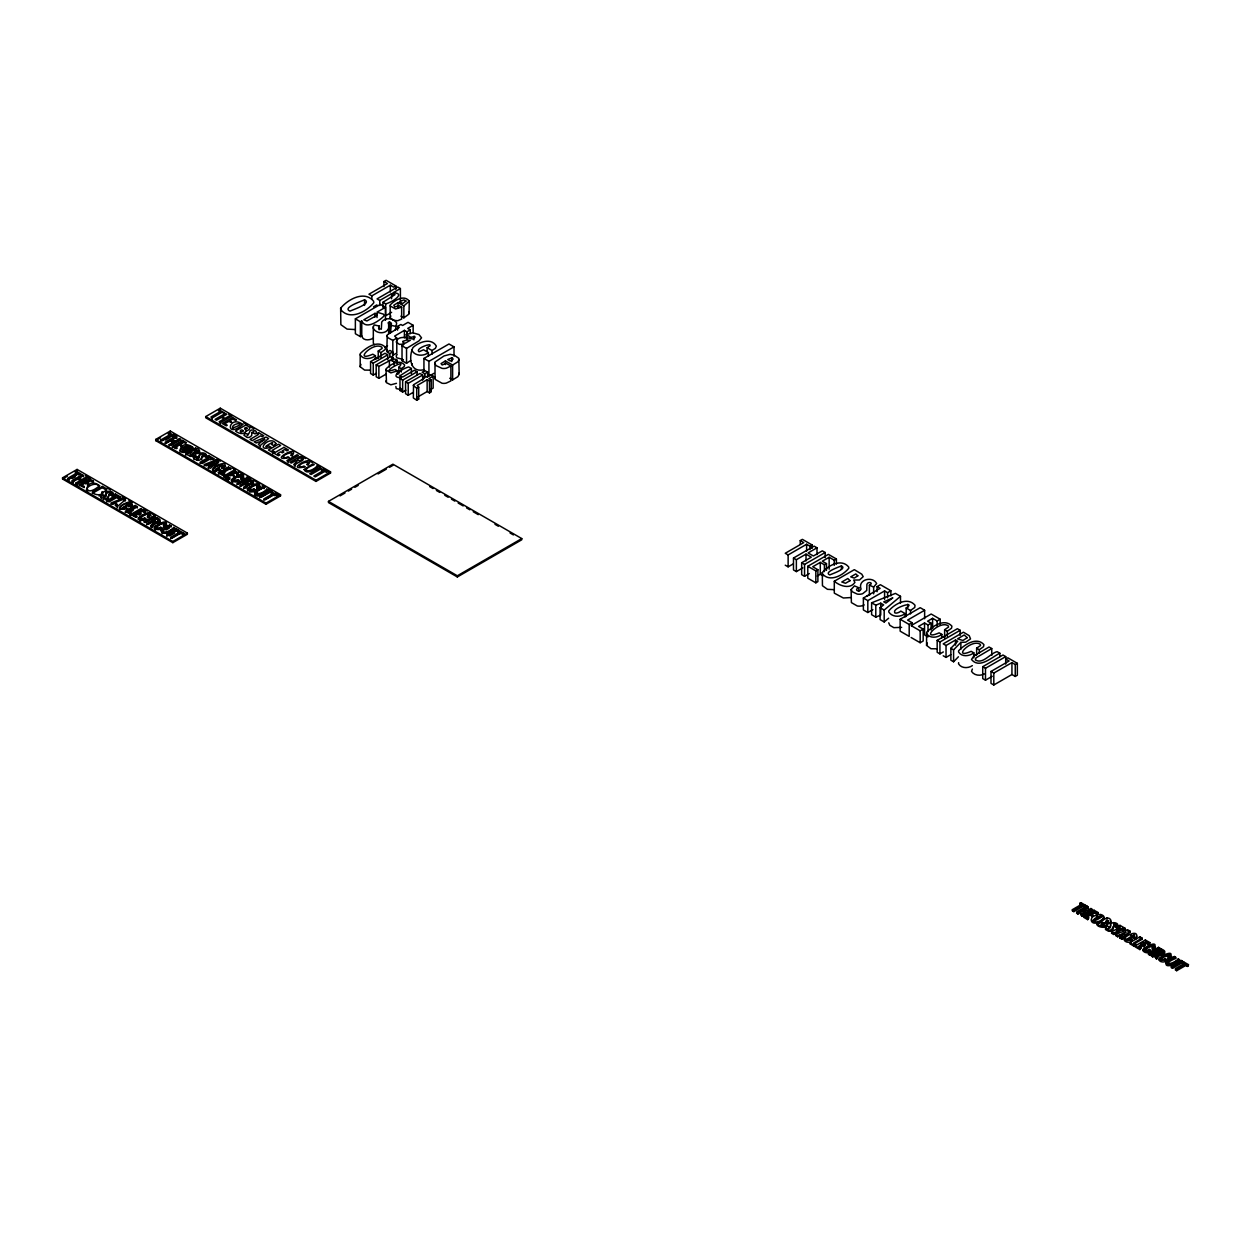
<?xml version="1.0" encoding="UTF-8"?>
<svg xmlns="http://www.w3.org/2000/svg" width="1251" height="1251" viewBox="0 0 1251 1251"><rect width="100%" height="100%" fill="white"/><g stroke="black" fill="none" stroke-linecap="round" stroke-linejoin="round"><path stroke-width="1.5" d="M409.249 301.131L403.854 305.932L398.053 302.586L393.799 305.213L394.816 306.98L398.991 305.651L401.649 307.183L401.649 319.083L397.755 320.709L393.299 320.319L390.171 317.832L390.203 304.978C394.518 300.303 404.229 294.329 409.249 301.131L409.061 314.017L403.854 317.832L400.961 316.159M390.171 317.832L390.828 315.924M138.454 519.509C140.331 515.772 147.602 511.815 151.136 515.85M231.623 481.135C232.858 477.178 243.21 472.784 244.117 478.507M370.233 370.14L364.588 370.093L360.163 366.731L360.225 353.642C366.011 347.622 378.224 339.287 385.527 347.497L385.136 349.576L380.914 352.594L378.24 351.046L378.24 357.849M360.163 366.731L360.945 364.385M936.624 648.8L930.979 648.737L926.553 645.375L926.616 632.287C932.402 626.282 944.614 617.931 951.917 626.157L951.526 628.221L947.304 631.239L944.63 629.706L944.63 638.198M926.553 645.375L927.335 643.03M958.626 662.67L958.563 663.859C961.393 668.534 968.165 668.487 972.34 665.641M198.94 456.803C199.753 459.555 194.358 458.773 197.752 457.1L195.578 456.162L194.124 457.428L194.046 459.743M396.473 383.338L390.828 384.808L386.496 382.728L385.996 368.936C390.437 364.526 399.272 358.756 404.605 364.964L404.276 366.543L401.258 368.654L398.834 367.262L398.834 374.065M385.887 381.774L385.996 380.836M160.425 522.23L156.891 518.868L146.774 524.716M459.148 359.522L457.819 361.836L452.612 365.042L445.434 360.898L441.04 363.603L442.119 364.979L446.232 363.353L450.876 366.043L450.876 380.914L446.357 383.072A6.114 3.534 0 0 1 441.994 383.228L435.067 379.334L434.973 362.039L444.042 355.941L450.11 354.346L454.254 355.159L458.836 358.365L459.148 374.409L457.819 376.707L452.612 379.913L449.735 378.255M434.707 378.115L434.973 376.911M105.647 494.817C106.616 491.627 112.183 491.721 113.481 494.567M424.37 369.561C410.25 373.564 408.295 357.708 412.955 347.59C418.772 342.023 431.282 337.301 436.364 346.152L435.379 348.341L432.002 350.499L427.138 347.684L427.138 351.406M411.767 364.839L412.048 363.634M1110.388 925.615L1110.372 927.726M201.724 459.617L202.021 456.177M1154.016 947.711C1152.781 944.005 1141.303 950.353 1146.479 951.823M864.16 604.905L862.658 605.593A6.662 3.847 0 0 1 857.31 606L851.384 602.591L851.133 589.549L854.464 585.89L858.812 587.735L858.812 591.144M221.443 467.217L223.616 468.468C232.483 454.864 197.032 474.598 220.911 470.016L218.753 468.765C208.667 472.471 228.73 460.696 221.443 468.39L223.257 465.935M387.919 352.579L386.84 350.624L387.231 334.83L399.288 327.402L397.568 326.402L397.568 330.108M386.84 350.624L387.231 349.701M417.912 396.895L427.138 391.563L429.468 392.908L431.235 391.876L431.235 379.976L429.468 380.992L427.138 379.663L417.255 385.449L418.71 387.184L418.71 399.085L416.739 400.226L413.346 397.943L413.534 384.776L424.48 378.115L422.947 377.239L424.73 376.207L426.247 377.083L430.469 374.659L433.143 376.191L433.143 388.107L430.328 389.733M374.315 344.744L373.33 343.259L373.314 326.761L374.237 324.932L379.178 326.042L378.615 328.513L381.32 329.201L381.727 322.007C384.933 317.05 394.096 317.973 396.661 323.086L395.363 329.983M99.329 487.452C98.641 481.26 87.21 485.169 86.397 489.704M340.647 308.246C347.59 299.521 364.448 290.044 373.58 301.194L373.83 302.695C366.918 311.452 349.983 320.897 340.851 309.763L340.647 308.246L340.851 324.65L347.106 329.107L355.018 329.545M822.298 572.63C827.849 565.64 841.329 558.055 848.647 566.969L848.85 568.173C843.315 575.194 829.757 582.747 822.454 573.834L822.298 572.63L822.454 585.734L827.458 589.315L833.792 589.659M1091.2 919.876C1091.904 928.586 1111.967 917.483 1100.52 914.418C1082.725 916.389 1095.313 928.086 1103.929 917.671L1101.584 915.857M166.93 526.124C166.274 517.414 149.338 531.706 160.754 527.265L162.098 528.047C139.205 533.051 174.139 513.489 164.819 526.468L163.49 525.701L164.819 527.641L164.819 526.468M122.238 507.671L125.569 507.155L127.743 509.579L125.569 508.328C114.983 511.8 135.28 498.586 128.274 506.764L130.073 504.309M122.238 508.844L123.036 508.078M220.911 471.189L218.753 469.938L215.5 470.657L219.347 467.874M1134 936.311C1113.969 947.398 1140.38 929.571 1132.874 936.983L1135.032 939.407L1132.874 936.983M866.912 596.18L870.305 594.366M105.709 496.147L103.677 497.007L104.584 495.474L102.394 494.552L100.737 496.381L101.331 498.68M190.043 446.748C182.365 454.113 178.174 449.156 189.386 446.216C192.529 448.781 181.974 454.785 182.193 450.094M1101.474 916.514C1093.781 923.879 1089.59 918.922 1100.817 915.982C1103.851 918.343 1092.795 917.718 1093.953 921.424M390.562 332.657L391.407 323.196L389.671 322.054L388.201 322.774C392.533 332.875 377.802 336.269 373.33 328.372L373.314 326.761M972.371 669.035L971.511 671.365C974.138 675.54 980.19 676.212 984.318 673.945M108.102 498.664L109.29 494.239M395.848 386.512L396.27 388.576L401.415 389.671L399.992 390.5L399.992 378.584L401.415 377.771C387.919 377.552 403.135 368.216 408.717 366.965L411.391 368.513L411.391 373.611M1108.042 928.961L1109.184 926.866L1107.01 925.928L1105.462 928.336L1108.433 930.04A3.331 1.923 0 0 0 1111.107 929.837C1112.858 929.212 1115.392 921.33 1114.453 925.568L1114.453 926.725L1116.596 927.695L1118.081 925.943L1116.299 924.286M1108.449 922.55L1107.667 921.127L1105.149 922.581M102.394 494.552L100.94 496.975L103.833 498.664A3.331 1.923 0 0 0 106.491 498.445C108.258 497.82 110.792 489.939 109.853 494.176L109.853 495.349M110.557 494.864L110.886 493.301M195.578 456.162L194.124 458.601L197.001 460.274A3.331 1.923 0 0 0 199.675 460.071C201.427 459.445 203.96 451.564 203.022 455.802L205.164 456.756C209.589 453.91 201.223 451.204 199.362 454.113C200.723 456.865 195.469 462.385 197.752 458.273L197.752 457.1M204.069 454.926L203.022 456.959M397.161 354.393L396.16 356.05L396.786 357.817L402.65 359.334M199.394 453.613L199.644 451.892L195.516 449.234L185.492 455.02M1106.103 927.757L1105.462 929.509L1108.433 931.213A3.331 1.923 0 0 0 1111.107 931.01C1114.954 930.76 1111.451 924.833 1115.266 925.505M163.193 531.691C163.005 536.491 172.482 529.282 173.748 528.61L175.093 529.376M155.609 522.777L151.965 527.703L151.965 526.53C153.154 522.824 166.148 521.589 156.891 517.711L146.774 523.543L148.181 524.357L152.935 521.62C153.857 523.981 160.613 522.965 157.907 520.635M250.466 481.885C254.688 483.902 247.291 486.076 246.103 483.23L241.365 485.967L239.957 485.153L250.059 479.321C259.317 483.214 246.322 484.45 245.149 488.156L243.789 487.374L247.198 483.871L243.789 488.547L243.789 487.374M246.353 488.078L248.777 484.403M295.142 465.294C296.315 461.588 309.31 460.352 300.052 456.459L289.951 462.291L291.358 463.105L296.096 460.368L297.191 461.009L293.782 464.512L295.142 466.467M953.59 661.763L953.59 649.863L960.862 642.357L965.678 642.17L970.526 638.901L969.212 635.68L963.426 632.193L943.207 643.874L946.037 645.5L955.514 640.012L957.719 641.294L950.869 648.284L950.869 660.2L953.59 661.763L958.438 656.759M1156.44 953.184L1151.373 956.092L1152.797 956.906L1157.535 954.169L1158.629 954.81L1158.629 953.637L1155.205 957.14L1156.565 959.095L1156.565 957.922C1157.754 954.216 1170.748 952.981 1161.491 949.087L1151.373 954.92L1152.797 955.733L1157.535 952.996L1159.083 953.903M1156.565 959.095L1160.209 954.169M102.019 494.802C100.533 490.345 112.95 491.408 102.347 486.436L92.308 492.222C93.95 495.24 103.63 496.225 102.035 491.612M150.605 526.921L154.029 522.246L150.605 525.748L151.965 526.53M113.153 495.365L111.996 496.319L111.996 495.146C116.406 492.284 108.039 489.579 106.179 492.487C107.211 495.193 102.379 500.791 104.584 496.647L104.584 495.474M205.993 457.334C208.401 453.488 198.299 452.612 198.831 457.037M1125.056 938.438C1122.116 941.565 1129.387 943.598 1131.467 941.456M1160.084 958.407C1156.768 961.863 1164.837 963.254 1166.698 960.596L1165.353 958.657C1155.908 962.957 1165.963 951.401 1170.592 955.404M117.266 507.797L117.266 506.639L125.428 499.759L122.895 498.305L110.979 502.996L113.075 504.216L115.53 503.183L117 505.216L115.53 503.183M214.515 465.982L218.597 462.557L216.079 461.103L204.148 465.794M260.427 445.387L268.59 438.522L266.072 437.068L254.141 441.759L256.236 442.963L258.707 441.947L260.177 442.791L258.394 444.214L260.427 446.56M880.72 603.17L883.675 604.859L880.11 607.689L880.11 619.605L884.191 621.95L884.191 610.05L900.501 596.32L895.45 593.396L871.619 602.794L871.619 614.694L875.794 617.118L880.72 615.07L880.72 603.17L875.794 605.203L871.619 602.794M884.191 621.95L888.632 618.213M1121.866 939.188L1121.866 938.015L1130.028 931.151L1127.495 929.696L1115.579 934.388L1117.675 935.592L1120.13 934.575L1121.615 935.42L1119.833 938.015L1121.866 939.188L1130.028 932.323L1130.028 931.151M1166.667 962.128C1162.539 969.744 1179.521 963.223 1179.693 960.768L1178.348 958.829C1170.983 966.663 1159.974 963.27 1175.659 957.265L1175.659 958.438C1158.254 965.741 1173.735 966.554 1179.693 959.595M156.86 527.828C154.764 529.955 160.003 530.127 160.754 528.438L162.098 529.22L160.409 530.111M117 504.044L115.217 505.451L117.266 506.639M208.401 467.076L210.184 465.653L208.714 464.809L206.243 465.825L204.148 464.621L216.079 459.93L218.597 461.384L210.449 468.249L208.401 467.076L208.401 468.249L210.184 465.653M1119.833 938.015L1121.615 936.592L1120.13 935.748L1117.675 936.764L1115.579 935.56M406.325 334.517L410.844 337.348L414.8 336.488L414.988 337.489L412.47 339.037C407.873 337.582 397.458 335.268 396.239 342.055L399.366 344.369L404.151 344.103L402.024 345.792L402.024 360.679L406.544 363.29L406.544 348.404L419.038 340.835L421.54 337.817L419.007 334.596L412.752 332.766L406.325 334.517L406.325 338.239M406.544 363.29L410.688 360.538M402.024 360.679L403.354 359.662M1103.898 925.333C1106.635 923.347 1101.287 922.957 1100.677 925.161M211.294 465.935L211.294 464.762L214.672 462.198L214.672 463.37L211.294 465.935L210.231 465.325L214.672 463.37M1122.726 934.528L1126.103 931.964L1121.662 933.918L1122.726 935.701M873.636 593.865L873.636 587.063L876.623 583.576C872.901 575.788 857.388 579.338 861.063 589.065C859.609 593.146 853.198 589.737 858.812 587.735M1116.596 927.695L1116.596 926.522C1121.005 923.676 1112.639 920.971 1110.779 923.879C1111.983 926.569 1106.556 930.494 1109.184 926.866M387.513 345.792L384.917 347.215M252.389 484.935L253.171 484.387M105.522 492.472L106.46 490.283L102.347 487.609L92.308 493.394M132.043 507.015L130.432 508.015M869.367 595.351L869.367 585.14C874.402 583.075 868.022 580.917 866.912 584.264L866.74 590.456L862.658 593.693A6.662 3.847 0 0 1 857.31 594.1L852.306 591.786L851.133 589.549M1135.908 938.907C1142.194 923.848 1109.606 944.63 1132.343 939.782L1132.343 940.955L1130.169 939.704L1129.121 940.314M243.585 479.024L242.006 480.024L240.661 479.242L242.585 477.945L242.069 477.053M257.471 492.581C251.639 498.492 268.121 491.518 266.932 490.236L268.261 491.002L266.932 489.063C259.567 496.897 248.558 493.504 264.227 487.499L264.227 488.672L262.882 487.89L255.235 492.362L254.5 494.724M148.197 517.21L149.494 516.053L148.322 515.162M1144.915 948.618C1139.661 951.62 1148.465 954.638 1150.685 951.354L1149.356 949.415C1139.911 953.731 1149.966 942.159 1154.579 946.178M141.504 518.18C137.938 520.009 143.646 521.464 144.756 519.212L146.086 519.978M234.688 479.805C231.122 481.619 236.83 483.089 237.925 480.822L237.925 479.649C223.335 483.949 248.417 469.75 240.661 478.07L242.006 478.852C251.31 465.857 216.392 485.435 239.269 480.415L237.925 479.649M250.685 489.032C247.119 490.861 252.827 492.331 253.937 490.064L255.267 490.83L253.937 488.891C243.101 493.363 257.847 479.477 260.364 487.233M383.948 286.635L383.948 281.538L386.09 280.302L395.848 285.932L395.848 289.325M383.948 281.538L387.435 283.539L368.951 294.22L371.828 295.877L390.312 285.212L393.705 287.167L395.848 285.932M62.55 477.819L77.093 469.422L187.369 533.098L187.369 534.271L172.826 542.668L62.55 478.992L62.55 477.819L172.826 541.495L187.369 533.098M62.55 478.992L67.398 476.193M76.358 471.283L75.295 471.908L80.173 474.723L81.237 474.098L76.358 471.283L75.295 473.081M67.804 479.414L77.046 474.082L77.046 472.909L67.804 478.242L69.243 479.07L78.485 473.738L78.485 474.911M400.398 300.459L400.398 288.559L397.677 286.979L377.051 298.895L379.772 300.459L391.594 293.641L395.019 294.642L382.931 302.289L382.931 307.386M400.398 288.559L392.97 292.843C406.872 292.922 391.563 302.601 385.652 303.852L382.931 302.289M72.323 478.461L75.404 476.694M79.22 479.242L79.22 478.07L83.676 475.505L82.238 474.676L71.917 480.619L73.356 481.447L78.188 478.664L81.862 480.775L86.319 478.21L86.319 477.038L87.758 477.866L77.453 483.809L76.014 482.98L77.453 484.981L77.453 483.809M373.517 306.808L376.879 304.869M83.676 476.678L82.238 475.849L71.917 481.791L73.356 482.62L73.356 481.447M355.362 318.849L360.397 321.773L361.758 320.975L361.758 335.862L360.397 336.644L355.362 333.736L355.362 318.849L380.413 304.384L385.464 307.293L385.464 320.319M76.014 482.98L80.83 480.196L80.83 481.369L76.014 484.153M79.22 478.07L81.862 479.602L86.319 477.038M155.718 439.445L170.277 431.048L280.537 494.708L280.537 495.881L265.994 504.278L155.718 440.618L155.718 439.445L265.994 503.105L280.537 494.708M81.862 482.433L86.288 479.884M374.972 313.36L363.838 319.787L366.903 320.975L376.395 315.643L377.02 313.86L374.972 313.36L374.972 317.082M385.464 307.293L376.989 312.187L383.338 314.11A4.535 2.627 0 0 1 383.885 316.112C379.46 320.6 366.09 330.389 361.758 320.975M79.063 485.92L89.368 479.962L93.372 482.276L93.372 481.103L89.368 478.789L79.063 484.747L83.082 487.077L84.114 486.467L84.114 487.64M155.718 440.618L160.581 437.819M168.478 433.518L169.542 432.909L174.421 435.723L174.421 436.896L168.478 433.518L168.478 434.691L169.542 432.909M81.534 486.154L81.534 484.981L85.318 482.792L88.399 484.575L86.335 482.214L86.335 483.386L89.744 481.416L89.744 480.243L86.335 482.214M160.972 439.867L170.214 434.519L170.214 435.692L160.972 441.04L160.972 439.867L162.411 440.696L171.653 435.364L171.653 436.521M88.399 483.402L87.382 485.169M92.308 481.713L93.372 481.103M205.711 416.583L220.27 408.186L330.53 471.846L330.53 473.019L315.987 481.416L205.711 417.756L205.711 416.583L315.987 480.243L330.53 471.846M165.492 440.086L170.12 437.412M174.421 435.723L173.342 437.506M165.101 443.417L175.406 437.459L176.844 438.288L175.406 436.286L165.101 442.244L166.539 443.073L171.356 440.289L175.046 442.385L179.487 439.82L180.926 440.649M391.61 312.328L385.652 315.768L385.652 303.852M172.388 440.868L172.388 439.695L176.844 437.115M401.649 307.183L395.551 308.981L390.171 305.932M212.404 417.834L221.646 412.502L224.414 412.861L219.535 410.047L218.472 410.656L220.207 411.657L210.966 417.005L212.404 419.007M169.182 444.605L174.014 441.822L174.014 442.995L169.182 445.778L169.182 444.605L170.621 445.434L180.926 439.476L179.487 438.648L175.046 441.228L172.388 439.695M182.552 440.415L182.552 441.587L185.476 443.339L186.54 442.713L182.552 440.415L172.247 446.372L176.266 448.687L177.298 448.093L174.702 446.607L174.702 447.764L178.486 445.591L178.486 444.418L181.583 446.2L179.503 443.824L179.503 444.996L182.912 443.026L182.912 441.853L179.503 443.824M172.247 447.53L182.552 441.587M174.702 446.607L178.486 444.418M180.566 445.622L181.583 445.028M220.614 422.572L230.919 416.614L229.48 415.785L225.039 418.366L222.381 416.833L226.838 414.253L225.399 413.424L215.094 419.382L216.532 420.211L221.349 417.427L224.007 418.96L219.175 421.743L220.614 423.745M397.568 326.402L400.867 324.478L402.603 325.479L408.045 322.336L413.158 325.291L413.158 332.735M184.569 449.625L187.791 447.764M113.732 494.911L115.373 493.957L120.612 496.991L120.612 498.164L115.373 495.13L113.732 496.084L113.732 494.911L115.233 496.96L106.851 501.792M187.29 452.409L191.028 450.266M195.203 453.237C200.176 454.973 201.599 448.499 195.516 448.061L185.492 453.847L190.778 456.443L195.187 455.239L195.203 453.237L195.797 455.192M115.233 495.787L106.851 500.619L109.087 501.901L117.469 497.069L118.97 497.929L120.612 496.991M410.25 333.61L410.25 329.889L406.935 331.812L404.401 330.342L394.628 336.112L396.786 338.13L396.786 353.017L392.83 355.3L392.83 340.413L396.786 338.13M413.158 325.291L407.717 328.434L410.25 329.889M196.251 451.361C189.917 452.753 197.908 454.785 196.986 451.83M378.24 351.046L382.087 348.45L381.946 347.293C373.377 340.757 352.501 362.962 372.782 354.205L375.441 355.737L375.441 359.146M375.441 355.737C371.047 359.115 363.462 360.163 360.163 354.831M376.457 373.205L373.251 375.065L370.577 373.517L370.577 361.617L385.011 353.282L387.685 354.831L387.685 359.928M206.9 456.537L208.542 455.583L213.78 458.601L213.78 459.774L208.542 456.756L206.9 457.71L206.9 456.537L208.417 458.57L200.035 463.417M208.417 457.397L200.035 462.245L202.255 463.527L210.637 458.695L212.138 459.555L213.78 458.601M370.577 361.617L373.251 363.15L387.685 354.831M392.626 351.969L389.952 350.421L387.153 352.047L389.827 353.58L392.626 351.969L392.626 360.476M124.6 507.171L127.743 505.357M127.743 508.406C103.864 512.988 139.314 493.254 130.432 506.843L128.274 505.592M386.387 373.955L378.865 378.302L376.191 376.754L376.191 364.854L390.625 356.519L393.299 358.067L391.25 359.24L393.158 359.068A4.566 2.643 0 0 1 396.661 359.803L397.067 363.478M126.867 510.08L127.743 509.579M128.962 511.659L137.485 506.733L135.28 505.451L125.256 511.237L129.76 513.848L131.261 512.988L128.962 511.659L128.962 512.832L131.261 514.161M125.256 512.41L135.28 506.624L137.485 507.906M376.191 364.854L378.865 366.402L390.593 360.21L394.112 361.774L394.112 365.167M128.962 512.832L133.232 510.361M394.112 361.774L397.067 360.069M130.73 515.584L140.753 509.798L145.257 512.394L145.257 511.221L140.753 508.625L129.76 515.021L129.76 513.848M134.451 514.818L136.766 516.163L136.766 517.335L134.451 515.991L134.451 514.818L137.438 513.098L139.189 514.098L140.722 513.207L140.722 514.38L138.97 512.206L141.457 510.768L143.756 512.097L145.257 511.221M134.451 515.991L137.438 514.27L137.438 513.098M427.138 347.684L430.109 345.792L429.812 344.791C426.591 344.525 415.332 349.17 419.038 351.797L423.526 349.78L428.374 352.579L428.374 356.3M136.766 516.163L135.264 517.023L130.73 514.411M398.834 367.262C409.124 356.457 376.316 375.503 395.05 369.452L397.458 370.843L397.458 374.252M230.669 468.343L228.448 467.076L218.425 472.862L222.944 475.474L224.445 474.598L224.445 475.771L222.146 474.442L222.146 473.269L230.669 468.343L230.669 469.516L228.448 468.249L218.425 474.035M428.374 352.579C423.589 356.613 414.316 356.16 411.767 349.952M397.458 370.843L390.828 372.892L385.887 369.874M147.493 516.46L148.822 517.226C158.126 504.247 123.208 523.809 146.086 518.805L144.756 518.039C130.167 522.324 155.249 508.141 147.493 516.46L147.493 517.633M222.146 474.442L224.977 472.8M423.933 371.469L423.933 358.443L448.984 343.978L454.004 346.871L454.004 356.175M153.873 515.959L143.756 521.792L145.147 522.59L155.249 516.757L153.873 515.959L153.873 517.132L145.444 521.995M232.154 473.816L233.89 476.005L232.154 473.816L234.641 472.393L236.924 473.707L238.441 472.831L233.937 470.235L223.913 476.021L228.433 478.633L229.934 477.773L227.619 476.443L227.619 477.616L229.934 478.945L228.433 479.805L225.415 478.07M411.391 368.513L399.538 376.019L402.775 376.973L414.409 370.265L417.083 371.797L417.083 375.206M223.913 477.194L233.937 471.408L238.441 474.004L236.924 474.88L236.924 473.707M151.887 519.869L155.249 517.93M227.619 476.443L230.622 474.708L232.358 475.724L233.89 474.833M423.933 358.443L428.937 361.336L454.004 346.871M157.282 519.102C147.446 521.808 161.817 523.262 157.907 519.462M272.937 452.612L274.438 451.736L272.124 450.407L280.662 445.481L278.441 444.214L268.418 450L272.937 452.612L272.937 453.785M399.992 378.584L402.65 380.132L417.083 371.797M413.033 392.47L408.217 395.253L405.559 393.705L405.559 381.805L419.976 373.47L422.65 375.019L422.65 380.116M405.559 381.805L408.217 383.338L422.65 375.019M427.592 372.157L424.918 370.624L422.134 372.235L424.793 373.783L427.592 372.157L427.592 377.27M163.49 525.701C170.073 520.494 149.948 525.608 155.671 529.986M247.041 477.569L236.939 483.418L238.316 484.215L248.433 478.382L247.041 477.569L247.041 478.742L236.939 484.59M163.49 526.874L165.413 525.576L164.319 524.404M171.059 525.889L169.714 525.107C151.324 531.159 168.134 537.695 175.093 528.203L173.748 527.437C166.383 535.287 155.374 531.878 171.059 525.889L171.059 527.046L169.714 526.28L161.363 531.347L162.177 533.739M243.366 482.464L246.744 480.525M433.956 373.33L428.937 376.223L428.937 361.336M399.992 390.5L402.65 392.032L405.856 390.187M239.957 486.326L250.059 480.493L253.718 483.324M250.466 480.712C240.614 483.418 254.985 484.872 251.091 481.072M165.976 529.986L169.37 528.031M433.143 376.191L428.921 378.631L431.235 379.976M450.876 366.043L446.357 368.185A6.114 3.534 0 0 1 441.994 368.341L436.083 365.62L434.707 363.228M288.309 461.353L298.426 455.52L297.034 454.723L286.917 460.556L288.309 462.526M413.268 385.402L416.739 388.31L418.71 387.184M176.641 529.11L166.539 534.943L167.915 535.741L178.033 529.908L176.641 529.11L176.641 530.283L166.539 536.116M169.604 535.944L174.655 533.035M178.017 531.112L179.065 530.502L183.85 533.27L182.802 535.053L183.85 533.27M181.145 534.083L181.145 532.91L172.075 538.149L170.668 537.336L179.722 532.097L179.722 533.27L178.017 532.285L179.065 530.502M258.519 486.608L256.674 488.484L256.674 487.311C262.819 482.558 245.509 486.342 248.011 490.986M170.668 538.509L179.722 533.27M255.267 489.657C232.389 494.677 267.307 475.099 258.003 488.078L256.674 487.311M264.227 487.499L262.882 486.717C244.492 492.769 261.303 499.305 268.261 489.829M269.825 490.72L259.708 496.569L261.099 497.366L271.201 491.534L269.825 490.72L269.825 491.893L259.708 497.742M269.825 491.893L277.018 496.053L277.018 494.88L272.249 492.128L271.201 493.91M263.836 500.119L272.906 494.896L272.906 493.723L263.836 498.946L265.259 499.759L274.313 494.536L274.313 495.709M275.971 495.49L277.018 494.88M328.466 501.385L392.908 464.184L521.776 538.587L521.776 539.76L457.334 576.961L328.466 502.558L328.466 501.385L457.334 575.788L521.776 538.587M340.037 495.881L344.979 493.019M348.294 491.111L351.594 489.204M354.893 487.296L358.208 485.388M378.037 473.941L386.293 469.172M389.593 467.264L392.908 465.356M800.249 543.997L800.249 540.588L802.391 539.353L812.134 544.983L812.134 548.391M800.249 540.588L803.736 542.606L785.253 553.27L788.13 554.928L806.614 544.263L809.991 546.218L812.134 544.983M802.814 567.891L796.371 571.598L793.494 569.94L793.494 558.04L814.12 546.124L816.997 547.797L816.997 554.6M793.494 558.04L796.371 559.697L806.019 554.13L811.32 557.18L801.672 562.747L801.672 574.662L804.549 576.32L809.303 573.568M816.997 547.797L808.083 552.942L813.385 555.991L822.298 550.847L825.175 552.504L825.175 557.618M785.253 565.186L788.13 566.844L793.165 563.935M801.672 562.747L804.549 564.42L825.175 552.504M826.473 570.409L826.473 563.607L824.425 564.78L820.281 562.387L812.728 566.75L817.888 569.737L817.888 581.637L815.824 582.825L807.786 578.181L807.786 566.281L828.397 554.381L836.403 558.994L836.403 564.092M836.403 558.994L834.261 560.229L829.147 557.274L822.314 561.214L826.473 563.607M807.786 566.281L815.824 570.925L817.888 569.737M817.263 576.039L820.281 574.287L823.049 575.882M834.292 581.246L854.339 569.658L861.783 574.193L863.19 576.664L859.484 579.995L853.714 580.026L854.902 582.403C850.023 589.643 839.64 585.859 834.292 581.246L834.292 593.146L843.362 597.994L850.899 597.556M877.107 591.707L877.107 586.61L880.407 584.717L890.868 590.753L890.868 595.851M872.854 609.612L867.819 612.505L863.378 609.941L863.378 598.025L880.125 588.361L877.107 586.61M863.378 598.025L867.819 600.605L884.582 590.925L887.585 592.661L890.868 590.753M906.193 616.477L906.193 607.97C916.608 600.824 895.216 606.97 894.59 611.364C893.527 614.788 899.672 612.505 900.798 611.098L905.13 613.6L905.13 616.993M905.13 613.6C900.345 617.353 892.588 617.384 888.867 612.146L888.742 610.926C894.402 604.061 907.632 596.477 915.013 605.234L914.762 607.439L910.525 610.472L906.193 607.97M900.157 619.261L909.196 624.484L909.196 636.384L900.157 631.176L900.157 619.261L920.204 607.689L924.63 610.253L924.63 618.76M924.63 610.253L907.585 620.105L912.182 622.748L912.182 626.157M909.196 624.484L912.182 622.748M931.104 630.019L931.104 623.217L928.023 624.984L924.536 622.967L918.547 626.423L923.175 629.097L923.175 641.012L920.173 642.733L911.119 637.51M940.189 624.327L940.189 619.229L937.155 620.965L932.589 618.322L927.601 621.2L931.104 623.217M940.189 619.229L931.166 614.022L911.119 625.594L920.173 630.832L923.175 629.097M944.63 629.706L948.477 627.111L948.336 625.953C939.767 619.417 918.891 641.607 939.173 632.85L941.831 634.398L941.831 637.791M941.831 634.398C937.437 637.775 929.853 638.823 926.553 633.475M943.317 651.943L939.939 653.882L937.171 652.287L937.171 640.371L957.39 628.706L960.158 630.301L960.158 635.399M937.171 640.371L939.939 641.982L960.158 630.301M943.207 655.774L946.037 657.4L950.776 654.664M976.64 654.977L976.64 648.174L980.487 645.579L980.346 644.421C971.777 637.885 950.885 660.09 971.167 651.333L973.841 652.881L973.841 657.979M973.841 652.881C969.447 656.243 961.863 657.307 958.563 651.959L958.626 650.77C964.396 644.75 976.624 636.415 983.927 644.625L983.521 646.704L979.314 649.722L976.64 648.174M991.762 655.352L991.762 648.55L976.03 657.838L975.358 659.949C982.911 664.688 990.339 653.085 997.156 651.662L999.83 653.21L999.83 656.603M999.83 653.21C992.34 656.681 979.486 669.488 971.511 659.465L973.778 655.946L989.072 647.002L991.762 648.55M992.231 676.291L985.491 680.184L982.723 678.589L982.723 666.689L1002.942 655.008L1005.726 656.603L1005.695 664.109M982.723 666.689L985.491 668.284L1005.726 656.603M990.995 671.459L1009.119 660.981L1005.695 659.011L1007.79 657.807L1017.344 663.327L1017.344 675.227L1015.249 676.447L1011.934 674.524L993.81 684.985L990.995 683.359L990.995 671.459L993.81 673.085L1011.934 662.623L1015.249 664.531L1017.344 663.327M1079.894 903.285L1080.973 902.675L1085.837 905.489L1085.837 906.662L1083.085 906.287L1073.843 911.635L1072.404 910.806L1072.404 909.633L1081.646 904.285L1079.894 903.285L1081.646 905.458L1072.404 910.806M1079.894 904.457L1080.973 902.675M1072.404 909.633L1073.843 910.462L1083.085 905.13L1085.837 905.489M1086.838 906.052L1076.532 912.01L1077.955 912.839L1082.787 910.056L1085.43 911.588L1080.614 914.372L1082.052 916.373L1092.358 910.415L1090.919 908.414L1086.462 910.994L1083.819 909.461L1083.819 910.634L1088.276 908.054L1086.838 906.052L1088.276 908.054M1085.368 908.085L1076.532 913.183L1077.955 914.012L1082.787 911.228L1085.43 912.761M1083.819 909.461L1088.276 906.881M1087.948 911.307L1090.919 909.586L1092.358 910.415M1080.614 914.372L1082.052 915.2L1092.358 909.242M1097.971 913.652L1094.344 911.619L1090.935 913.59L1090.935 914.762L1094.344 912.792L1096.908 914.278L1097.971 913.652L1097.971 912.479L1093.968 910.181L1083.663 916.139L1087.682 918.453L1088.714 917.859L1087.682 919.626L1083.663 917.296L1086.619 915.607M1093.014 915.967L1089.918 915.357L1086.134 917.53L1086.134 916.373L1089.918 914.184L1093.014 915.967L1090.935 913.59M1093.014 914.794L1091.982 916.561M1097.971 912.479L1096.908 914.278M1106.635 923.003C1111.592 924.739 1113.03 918.265 1106.947 917.827L1096.924 923.613C1099.144 928.242 1109.496 925.099 1106.635 924.176C1108.23 928.789 1098.55 927.789 1096.924 924.786L1101.928 921.893M1118.331 926.303L1119.833 928.336L1118.331 926.303L1119.973 925.349L1125.212 928.367L1125.212 929.54L1123.57 930.494L1122.069 929.634L1113.687 934.466L1111.467 933.183M1119.833 927.163L1111.467 932.011L1113.687 933.293L1122.069 928.461L1123.57 929.321L1125.212 928.367M1116.486 930.275L1119.833 928.336M1132.343 939.782L1130.169 938.531L1126.838 939.063M1132.874 938.156L1133.875 937.578M1135.032 938.234L1136.815 936.186M1139.88 936.843L1129.856 942.628L1134.376 945.24L1135.861 944.364L1135.861 945.537L1133.562 944.208L1142.085 939.282L1142.085 938.109L1139.88 936.843L1139.88 938.015L1142.085 939.282M1142.085 938.109L1133.562 943.035L1135.861 944.364M1129.856 943.801L1134.376 946.397L1145.353 940.001L1149.872 942.597L1148.355 944.646L1146.072 943.332L1143.57 944.755M1140.349 944.067L1143.695 942.144M1139.051 946.209L1142.038 944.474L1143.789 945.49L1145.322 944.599L1143.789 946.647L1142.038 945.647L1139.051 947.382L1139.051 946.209L1141.365 947.539L1139.864 949.572L1135.329 946.96M1149.872 942.597L1148.355 943.473L1146.072 942.159L1143.57 943.582L1145.322 944.599M1135.329 945.787L1139.864 948.399L1141.365 947.539M1155.345 946.71L1155.001 948.79L1153.422 949.79L1152.093 949.009L1154.016 946.538L1153.5 945.647M1150.685 950.181C1127.808 955.201 1162.742 935.623 1153.422 948.618L1152.093 947.836M1159.849 948.149L1158.473 947.335L1148.355 953.184L1149.747 953.981L1159.849 948.149L1159.849 949.321L1149.747 955.154L1148.355 954.357M1158.551 953.59L1161.882 951.651L1163.211 952.543M1160.912 957.859L1164.478 955.795M1171.734 956.483L1169.435 959.017L1168.09 958.25L1170.013 955.78L1169.497 954.888M1164.603 960.268L1166.698 960.596M1168.09 958.25C1174.47 953.59 1158.567 957.062 1161.397 960.737M1166.698 959.423C1143.821 964.443 1178.739 944.865 1169.435 957.844L1168.09 957.078M1175.659 957.265L1174.314 956.483C1172.578 957.813 1161.225 961.722 1167.855 964.443M1167.605 961.534L1172.625 958.626M1171.593 963.895L1176.659 960.971M1182.633 961.3L1181.241 960.487L1171.139 966.335L1172.515 967.132L1182.633 961.3L1182.617 963.677L1184.337 964.662M1172.828 966.523L1176.19 964.584M1171.139 967.508L1172.515 968.305L1183.665 961.894L1188.45 964.646L1187.402 966.429L1185.745 965.475L1176.675 970.698L1175.268 969.885L1178.286 968.149M1182.617 963.677L1183.665 961.894M1184.337 963.489L1175.268 968.712L1176.675 969.525L1185.745 964.302L1185.745 965.475M1188.45 964.646L1187.402 966.429M167.337 533.802L168.385 533.254M1148.481 946.554L1149.497 946.037M1147.495 951.589L1149.356 949.415M374.299 359.428L378.787 357.849M238.691 477.491L239.848 476.897M194.577 456.834L193.014 457.491M373.361 338.098C369.874 340.428 362.853 341.116 361.758 335.862M93.09 491.315L94.122 490.799M1096.408 916.545L1097.44 916.029M158.017 523.856L159.205 523.309M107.258 499.274L106.491 499.618A3.331 1.923 0 0 1 105.647 499.837M214.672 462.198L210.231 464.152L211.294 464.762M1121.662 935.091L1124.618 933.793M110.979 504.169L122.895 499.477L125.428 500.932L125.428 499.759M1165.494 955.279L1166.495 954.888M253.593 491.737L249.84 492.05M1130.591 935.248L1131.608 934.888M100.627 495.599L99.095 496.021M202.459 455.849L204.069 456.099M218.253 472.425L219.175 472.127M901.643 627.361L893.855 627.658L889.821 625.312L888.742 622.826M943.004 636.915L945.177 636.509M975.014 655.399L976.124 655.071M258.488 496.053L259.489 495.818M364.541 299.833C360.695 301.554 342.117 307.762 349.936 311.124C353.798 309.419 372.251 303.211 364.541 299.833L364.541 305.416M233.202 427.826C250.998 421.524 228.62 422.697 233.202 428.999M841.407 565.89C838.342 567.266 823.471 572.239 829.726 574.928C832.822 573.568 847.568 568.595 841.407 565.89L841.407 569.283M451.767 357.864L447.78 359.537L450.313 360.992L453.05 359.209L452.612 358.146L451.767 357.864L451.767 361.586M256.408 485.982L257.487 486.029M1113.515 923.848L1114.922 923.895M103.145 493.05L102.035 492.785M1160.209 955.342L1164.603 954.153L1164.384 952.011M257.471 496.068L255.36 495.349M390.562 325.213L395.363 326.276M102.942 499.602L103.833 499.821M1133.703 934.763L1134.798 935.029M1106.635 924.176L1110.81 923.379L1110.669 921.252M400.007 388.31L401.18 388.701M195.578 457.334L197.752 458.273M102.394 495.724L104.584 496.647M869.367 585.14L873.636 587.063M1114.453 925.568L1116.596 926.522M109.853 494.176L111.996 495.146M392.83 340.413L387.919 337.692L386.84 335.737M139.674 520.744L140.659 521.198M418.71 399.085L417.662 398.569M214.187 471.752L215.281 472.268M950.869 648.284L953.59 649.863M880.11 607.689L884.191 610.05M928.023 636.884L924.536 634.882L924.536 622.967M402.024 345.792L406.544 348.404M429.719 486.623L433.065 488.547M436.411 490.486L439.758 492.409M444.793 495.318L448.139 497.241M451.486 499.18L454.832 501.119M458.179 503.043L463.198 505.936M466.545 507.875L469.891 509.814M473.238 511.737L478.257 514.646M494.989 524.31L498.351 526.233M510.064 533.004L513.41 534.928M1159.849 949.321L1158.473 947.335M1175.659 958.438L1174.314 956.483M1179.693 960.768L1178.348 958.829M1188.45 965.819L1181.241 961.659L1181.241 960.487M1122.585 928.023L1125.212 929.54M1127.495 930.869L1130.028 932.323M1146.854 942.034L1149.872 943.77M228.62 414.175L231.951 416.114M243.648 422.854L246.994 424.793M250.341 426.716L253.672 428.655M302.132 456.615L305.479 458.554M308.809 460.477L312.156 462.417M317.16 465.309L320.506 467.233M323.853 469.156L330.53 473.019M1086.134 916.373L1088.714 917.859M1119.833 936.843L1121.866 938.015M1155.205 957.14L1156.565 957.922M173.608 434.144L176.954 436.083M217.049 459.226L220.395 461.15M232.092 467.905L235.438 469.844M238.769 471.768L242.115 473.691M247.119 476.584L250.466 478.523M253.812 480.447L257.143 482.37M262.163 485.263L265.509 487.202M268.84 489.125L272.186 491.064M275.533 492.988L280.537 495.881M247.041 478.742L248.433 479.555M206.9 457.71L208.417 458.57M247.198 485.044L246.103 483.23M174.014 442.995L171.356 441.462L171.356 440.289M222.146 473.269L224.445 474.598M189.261 455.395L191.763 455.896L193.326 454.473M85.443 475.427L90.463 478.32M107.164 487.968L110.51 489.892M122.207 496.647L125.553 498.57M128.884 500.509L132.231 502.433M143.928 509.188L147.274 511.112M150.605 513.035L155.624 515.944M176.641 530.283L183.85 534.443M113.732 496.084L115.233 496.96M138.97 512.206L140.722 513.207M154.029 523.418L152.935 521.62M81.534 484.981L84.114 486.467M86.882 490.314L87.789 490.955M232.014 481.744L232.858 482.354M225.852 467.014C222.803 462.526 212.217 466.592 213.264 471.095M180.05 451.939C178.784 447.279 190.684 442.901 192.763 448.483M120.08 509.485C118.908 504.872 130.573 500.509 132.778 505.951M408.717 312.062L409.249 313.047M223.257 467.092L222.225 465.341M458.836 373.251L459.148 374.409M105.663 495.412L105.772 496.35M1176.675 969.525L1176.675 970.698M1172.515 967.132L1172.515 968.305M1169.435 957.844L1169.435 959.017M1165.353 958.657L1165.353 959.83M1161.491 949.087L1161.491 950.26M1157.535 952.996L1157.535 954.169M1153.422 948.618L1153.422 949.79M1152.797 955.733L1152.797 956.906M1149.747 953.981L1149.747 955.154M1148.355 943.473L1148.355 944.646M1146.072 942.159L1146.072 943.332M1145.353 940.001L1145.353 941.174M1143.789 945.49L1143.789 946.647M1142.038 944.474L1142.038 945.647M1139.864 948.399L1139.864 949.572M1134.376 945.24L1134.376 946.397M1133.656 935.107L1133.656 936.28M1130.169 938.531L1130.169 939.704M1123.57 929.321L1123.57 930.494M1122.069 928.461L1122.069 929.634M1120.13 934.575L1120.13 935.748M1119.973 925.349L1119.973 926.522M1117.675 935.592L1117.675 936.764M1114.922 924.223L1114.922 925.396M1113.687 933.293L1113.687 934.466M1106.947 917.827L1106.947 919M1100.473 915.935L1100.473 917.108M1094.641 920.455L1094.641 921.627M1094.344 911.619L1094.344 912.792M1093.968 910.181L1093.968 911.353M1093.624 919.86L1093.624 921.033M1089.918 914.184L1089.918 915.357M1087.682 918.453L1087.682 919.626M1084.773 906.099L1084.773 907.272M1083.085 905.13L1083.085 906.287M1082.787 910.056L1082.787 911.228M1082.052 915.2L1082.052 916.373M1077.955 912.839L1077.955 914.012M1073.843 910.462L1073.843 911.635M1015.249 664.531L1015.249 676.447M1011.934 662.623L1011.934 674.524M993.81 673.085L993.81 684.985M985.491 668.284L985.491 680.184M979.314 649.722L979.314 653.116M960.862 642.357L960.862 649.16M955.514 640.012L955.514 645.125M947.304 631.239L947.304 636.337M946.037 645.5L946.037 657.4M939.939 641.982L939.939 653.882M937.155 620.965L937.155 626.079M932.589 618.322L932.589 628.534M928.023 624.984L928.023 631.786M920.173 630.832L920.173 642.733M910.525 610.472L910.525 613.881M907.757 604.217L907.757 607.626M900.501 596.32L900.501 603.123M887.585 592.661L887.585 597.759M884.582 590.925L884.582 599.432M875.794 605.203L875.794 617.118M867.819 600.605L867.819 612.505M834.261 560.229L834.261 565.327M829.147 557.274L829.147 569.174M824.425 564.78L824.425 571.582M820.281 562.387L820.281 574.287M815.824 570.925L815.824 582.825M809.991 546.218L809.991 549.627M806.614 544.263L806.614 551.065M806.019 554.13L806.019 560.933M804.549 564.42L804.549 576.32M796.371 559.697L796.371 571.598M788.13 554.928L788.13 566.844M457.334 575.788L457.334 576.961M452.612 365.042L452.612 379.913M445.434 360.898L445.434 364.604M432.002 350.499L432.002 354.221M429.468 380.992L429.468 392.908M427.138 379.663L427.138 391.563M424.793 373.783L424.793 377.176M416.739 388.31L416.739 400.226M413.925 336.206L413.925 339.928M408.217 383.338L408.217 395.253M406.935 331.812L406.935 339.256M404.401 330.342L404.401 337.786M403.854 305.932L403.854 317.832M402.65 380.132L402.65 392.032M401.258 368.654L401.258 372.063M398.053 302.586L398.053 307.683M391.594 293.641L391.594 298.739M390.312 285.212L390.312 292.015M389.827 353.58L389.827 356.988M389.671 322.054L389.671 333.219M389.405 360.319L389.405 367.122M388.654 322.32L388.654 333.485M380.914 352.594L380.914 357.692M379.772 300.459L379.772 305.557M379.178 326.042L379.178 329.764M378.865 366.402L378.865 378.302M377.02 313.86L377.02 317.566M373.251 363.15L373.251 375.065M371.828 295.877L371.828 299.27M360.397 321.773L360.397 336.644M315.987 480.243L315.987 481.416M272.249 492.128L272.249 493.301M266.932 489.063L266.932 490.236M265.994 503.105L265.994 504.278M262.882 486.717L262.882 487.89M253.937 488.891L253.937 490.064M250.059 479.321L250.059 480.493M242.006 478.852L242.006 480.024M234.641 472.393L234.641 473.566M233.937 470.235L233.937 471.408M230.622 474.708L230.622 475.88M228.448 467.076L228.448 468.249M228.433 478.633L228.433 479.805M220.27 408.186L220.27 409.358M218.753 468.765L218.753 469.938M216.423 469.86L216.423 471.033M216.079 459.93L216.079 461.103M215.422 469.297L215.422 470.47M210.637 458.695L210.637 459.868M208.714 464.809L208.714 465.982M208.542 455.583L208.542 456.756M203.506 454.457L203.506 455.63M197.189 458.757L197.189 459.93M195.516 448.061L195.516 449.234M189.057 446.169L189.057 447.342M183.209 450.688L183.209 451.861M179.487 438.648L179.487 439.82M178.033 529.908L178.017 532.285M175.406 436.286L175.406 437.459M175.046 441.228L175.046 442.385M173.748 527.437L173.748 528.61M172.826 541.495L172.826 542.668M170.277 431.048L170.277 432.22M169.714 525.107L169.714 526.28M160.754 527.265L160.754 528.438M156.891 517.711L156.891 518.868M144.756 518.039L144.756 519.212M141.457 510.768L141.457 511.94M140.753 508.625L140.753 509.798M139.189 514.098L139.189 515.271M135.28 505.451L135.28 506.624M129.056 503.715L129.056 504.888M125.569 507.155L125.569 508.328M123.239 508.234L123.239 509.407M122.895 498.305L122.895 499.477M118.97 497.929L118.97 499.102M117.469 497.069L117.469 498.242M115.373 493.957L115.373 495.13M110.323 492.831L110.323 494.004M104.021 497.147L104.021 498.32M102.347 486.436L102.347 487.609M89.368 478.789L89.368 479.962M85.318 482.792L85.318 483.965M82.238 474.676L82.238 475.849M81.862 479.602L81.862 480.775M78.188 478.664L78.188 479.837M77.093 469.422L77.093 470.595M69.243 479.07L69.243 480.243M245.79 431.157C244.148 435.317 237.956 433.378 235.485 430.985L245.509 425.199C254.141 427.811 247.104 430.907 245.79 431.157M283.383 456.85L285.04 458.022L287.918 456.787L289.262 457.569C266.385 462.573 301.303 442.995 291.999 455.99L290.654 455.208C296.346 450.97 283.914 453.425 283.383 456.85M299.38 466.091L301.038 467.264L303.93 466.029L305.26 466.795C282.382 471.815 317.301 452.236 307.996 465.216L306.651 464.449C312.343 460.196 299.912 462.667 299.38 466.091M251.795 432.502L251.701 435.598L249.668 437.209A3.331 1.923 0 0 1 246.994 437.412L243.898 435.145L245.571 433.299L247.745 434.238C245.696 438.429 249.84 432.596 250.091 430.704C252.217 428.593 259.379 431.407 255.157 433.894L253.015 432.94L253.828 431.704L251.795 432.502M304.134 469.5C306.714 475.552 315.143 468.797 318.254 466.967L316.925 466.201C309.56 474.035 298.551 470.642 314.22 464.637L312.875 463.855L304.134 469.5M197.267 451.126C193.733 454.785 193.796 448.405 197.267 451.126M247.26 428.28C243.726 431.923 243.789 425.543 247.26 428.28M857.826 575.82L854.261 578.087L850.743 576.852L855.793 573.943L857.826 575.82M1108.683 920.892C1105.165 924.552 1105.227 918.171 1108.683 920.892M405.918 301.038L402.666 303.54L399.538 301.726L403.932 299.865L405.918 301.038M275.955 443.542L273.609 445.606L271.436 444.355C277.55 438.648 258.894 449.719 268.746 445.903L270.904 447.154C253.687 452.893 269.966 434.034 275.955 443.542M99.595 485.701C81.112 501.401 85.146 475.005 99.595 485.701M192.763 447.311C174.296 463.026 178.314 436.63 192.763 447.311M242.757 424.449C224.289 440.164 228.308 413.768 242.757 424.449M193.373 453.55C188.917 457.725 189.636 450.532 193.373 453.55M243.366 430.688C238.91 434.863 239.613 427.67 243.366 430.688M850.055 580.652L845.504 583.279L841.814 582.012L847.818 578.541L850.055 580.652M1104.805 923.316C1100.333 927.491 1101.052 920.298 1104.805 923.316M301.96 459.195C300.131 462.417 293.704 459.148 300.459 457.85L301.96 459.195M967.242 637.65L962.973 640.465L957.531 638.854L964.224 634.992L967.242 637.65M1163.399 951.823C1161.553 955.045 1155.142 951.776 1161.882 950.479L1163.399 951.823M402.916 341.414L403.072 342.837L405.387 343.134L410.281 340.303L406.622 340.053L402.916 341.414M264.665 439.336L261.287 441.916L260.224 441.29L264.665 439.336M892.651 597.962L885.896 603.091L883.769 601.856L892.651 597.962M232.545 417.553L222.225 423.51L226.259 425.825L227.291 425.231L224.695 423.745L228.48 421.556L231.576 422.166L229.496 420.962L232.905 418.991L235.469 420.477L236.533 419.851L232.545 417.553M258.535 432.721L256.893 433.675L258.41 434.535L250.028 439.382L252.249 440.665L260.63 435.833L262.131 436.693L263.773 435.739L258.535 432.721M283.93 447.373L273.906 453.159L278.426 455.771L279.927 454.911L277.613 453.581L280.615 451.846L282.351 452.862L283.883 451.971L282.147 450.954L284.634 449.531L286.917 450.845L288.434 449.969L283.93 447.373M319.818 467.874L309.701 473.707L311.092 474.504L321.194 468.672L319.818 467.874M322.242 469.266L321.194 469.876L322.899 470.861L313.829 476.084L315.252 476.897L324.306 471.674L327.011 472.018L322.242 469.266"/></g></svg>
